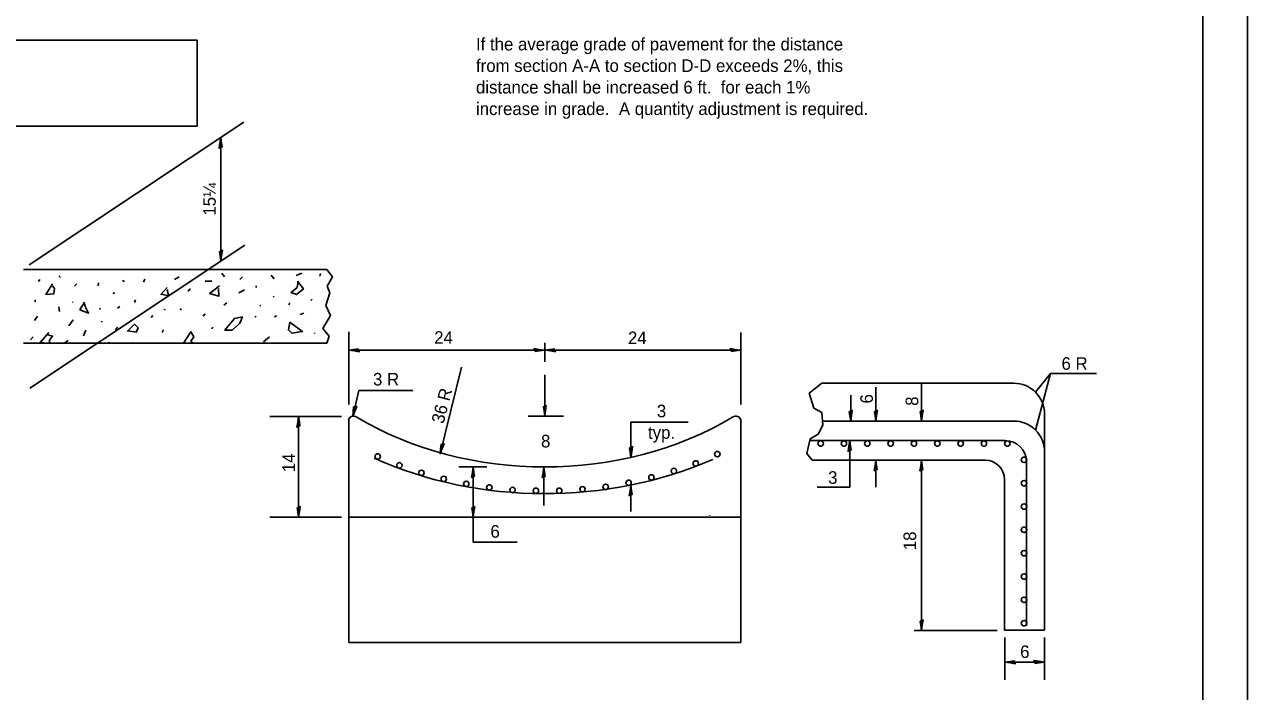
# Model space of a CAD drawing. Extents: x 0 to 2.83, y 0 to 1.83.
# Drawn here: x 1.698 to 2.833, y 0.655 to 1.274 of the extents above; entities that cross this region are included whole.
import ezdxf

# ---------------------------------------------------------------- set-up
doc = ezdxf.new("R2010")
doc.units = 0
for name, color, linetype in [('RD_Pr_Roadway_Dimensions', 7, 'Continuous'), ('RD_Pr_Roadway_Notes', 7, 'Continuous'), ('SH_General_Details', 7, 'Continuous'), ('SH_Printer_Plotting_Border', 7, 'Continuous')]:
    doc.layers.add(name, color=color, linetype=linetype)

msp = doc.modelspace()

# ---------------------------------------------------------------- linework, layer by layer
at = {"layer": 'RD_Pr_Roadway_Dimensions'}
for p, q in [((1.7021, 1.051), (1.9016, 1.1836)), ((1.8801, 1.1694), (1.8801, 1.0546)), ((1.7028, 0.9367), (1.9024, 1.0695)), ((1.9988, 0.9214), (1.9988, 0.989)), ((2.3629, 0.9214), (2.3629, 0.9884)), ((2.1808, 0.9611), (2.1808, 0.9788)), ((1.9988, 0.9719), (2.1808, 0.9719)), ((2.1808, 0.9719), (2.3629, 0.9719)), ((2.1037, 0.9562), (2.0836, 0.8757)), ((2.1808, 0.9106), (2.1808, 0.9491)), ((2.6503, 0.9501), (2.6365, 0.9328)), ((2.6365, 0.8977), (2.6503, 0.9501)), ((2.6503, 0.9501), (2.6931, 0.9501)), ((2.0082, 0.9346), (2.0026, 0.9104)), ((2.0082, 0.9346), (2.0583, 0.9346)), ((2.4882, 0.9376), (2.4882, 0.9061)), ((2.5307, 0.9412), (2.5307, 0.9061)), ((2.4649, 0.9302), (2.4649, 0.9061)), ((1.9921, 0.9104), (1.9255, 0.9104)), ((1.9523, 0.9104), (1.9523, 0.8167)), ((2.1983, 0.9106), (2.1653, 0.9106)), ((2.2608, 0.9052), (2.2608, 0.8723)), ((2.2608, 0.9052), (2.3141, 0.9052)), ((2.4641, 0.888), (2.4641, 0.8447)), ((2.1271, 0.8636), (2.101, 0.8636)), ((2.1144, 0.8636), (2.1144, 0.8167)), ((2.1801, 0.8634), (2.1801, 0.8276)), ((2.4882, 0.8699), (2.4882, 0.8447)), ((2.5307, 0.8699), (2.5307, 0.7912)), ((2.2608, 0.8466), (2.2608, 0.8222)), ((2.4337, 0.8447), (2.4641, 0.8447)), ((1.9921, 0.8167), (1.9255, 0.8167)), ((2.1144, 0.8167), (2.1144, 0.7937)), ((2.1144, 0.7937), (2.1552, 0.7937)), ((2.5307, 0.7912), (2.5307, 0.7115)), ((2.601, 0.7115), (2.5239, 0.7115)), ((2.6079, 0.7052), (2.6079, 0.6659)), ((2.6449, 0.7052), (2.6449, 0.6659)), ((2.6079, 0.6823), (2.6449, 0.6823))]:
    msp.add_line(p, q, dxfattribs=at)
for points in [[(1.8799, 1.1602), (1.8813, 1.1605), (1.8807, 1.1644), (1.8801, 1.1694), (1.8793, 1.164), (1.8785, 1.1594), (1.8799, 1.1602), (1.8808, 1.1606), (1.8801, 1.166), (1.879, 1.1601), (1.8802, 1.161), (1.88, 1.1634), (1.8797, 1.161)], [(1.8802, 1.0638), (1.8788, 1.0635), (1.8794, 1.0596), (1.8801, 1.0546), (1.8808, 1.06), (1.8816, 1.0646), (1.8802, 1.0638), (1.8793, 1.0634), (1.8801, 1.058), (1.8811, 1.0639), (1.88, 1.063), (1.8801, 1.0605), (1.8805, 1.0629)], [(2.0078, 0.9718), (2.0075, 0.9731), (2.0037, 0.9726), (1.9988, 0.9719), (2.004, 0.9712), (2.0086, 0.9704), (2.0078, 0.9718), (2.0074, 0.9727), (2.0021, 0.9719), (2.0079, 0.9709), (2.0071, 0.972), (2.0046, 0.9719), (2.007, 0.9715)], [(2.1718, 0.972), (2.1721, 0.9707), (2.1759, 0.9713), (2.1808, 0.9719), (2.1756, 0.9726), (2.171, 0.9734), (2.1718, 0.972), (2.1722, 0.9712), (2.1775, 0.9719), (2.1717, 0.9729), (2.1725, 0.9718), (2.175, 0.972), (2.1726, 0.9723)], [(2.1899, 0.9718), (2.1896, 0.9731), (2.1857, 0.9726), (2.1808, 0.9719), (2.1861, 0.9712), (2.1907, 0.9704), (2.1899, 0.9718), (2.1895, 0.9727), (2.1841, 0.9719), (2.1899, 0.9709), (2.1891, 0.972), (2.1866, 0.9719), (2.189, 0.9715)], [(2.3538, 0.972), (2.3541, 0.9707), (2.3579, 0.9713), (2.3629, 0.9719), (2.3576, 0.9726), (2.353, 0.9734), (2.3538, 0.972), (2.3542, 0.9712), (2.3596, 0.9719), (2.3537, 0.9729), (2.3546, 0.9718), (2.357, 0.972), (2.3547, 0.9723)], [(2.181, 0.9196), (2.1796, 0.9193), (2.1802, 0.9155), (2.1808, 0.9106), (2.1815, 0.9158), (2.1823, 0.9204), (2.181, 0.9196), (2.1801, 0.9192), (2.1808, 0.9139), (2.1818, 0.9197), (2.1807, 0.9188), (2.1809, 0.9164), (2.1812, 0.9188)], [(1.9522, 0.9012), (1.9536, 0.9015), (1.953, 0.9054), (1.9523, 0.9104), (1.9516, 0.9051), (1.9508, 0.9004), (1.9522, 0.9012), (1.9531, 0.9016), (1.9523, 0.9071), (1.9513, 0.9011), (1.9524, 0.902), (1.9523, 0.9045), (1.9519, 0.9021)], [(2.0047, 0.9192), (2.0033, 0.9192), (2.0031, 0.9153), (2.0026, 0.9104), (2.0045, 0.9154), (2.0063, 0.9197), (2.0047, 0.9192), (2.0038, 0.919), (2.0033, 0.9136), (2.0056, 0.9191), (2.0043, 0.9185), (2.0039, 0.9161), (2.0048, 0.9183)], [(2.465, 0.9151), (2.4636, 0.9148), (2.4642, 0.911), (2.4649, 0.9061), (2.4656, 0.9113), (2.4664, 0.9159), (2.465, 0.9151), (2.4641, 0.9147), (2.4649, 0.9094), (2.4659, 0.9152), (2.4647, 0.9143), (2.4649, 0.9119), (2.4652, 0.9142)], [(2.4883, 0.9151), (2.487, 0.9148), (2.4876, 0.911), (2.4882, 0.9061), (2.4889, 0.9113), (2.4897, 0.9159), (2.4883, 0.9151), (2.4875, 0.9147), (2.4882, 0.9094), (2.4892, 0.9152), (2.4881, 0.9143), (2.4882, 0.9119), (2.4886, 0.9142)], [(2.5309, 0.9151), (2.5295, 0.9148), (2.5301, 0.911), (2.5307, 0.9061), (2.5314, 0.9113), (2.5323, 0.9159), (2.5309, 0.9151), (2.53, 0.9147), (2.5307, 0.9094), (2.5318, 0.9152), (2.5306, 0.9143), (2.5308, 0.9119), (2.5311, 0.9142)], [(2.4639, 0.8789), (2.4653, 0.8792), (2.4647, 0.883), (2.4641, 0.888), (2.4633, 0.8827), (2.4625, 0.8781), (2.4639, 0.8789), (2.4648, 0.8793), (2.464, 0.8847), (2.463, 0.8788), (2.4642, 0.8797), (2.464, 0.8821), (2.4637, 0.8798)], [(2.0859, 0.8844), (2.0846, 0.8844), (2.0842, 0.8806), (2.0836, 0.8757), (2.0856, 0.8806), (2.0875, 0.8849), (2.0859, 0.8844), (2.085, 0.8842), (2.0844, 0.8789), (2.0868, 0.8843), (2.0855, 0.8837), (2.0851, 0.8813), (2.086, 0.8835)], [(2.261, 0.8814), (2.2596, 0.8811), (2.2602, 0.8772), (2.2608, 0.8723), (2.2616, 0.8776), (2.2624, 0.8822), (2.261, 0.8814), (2.2601, 0.881), (2.2608, 0.8756), (2.2619, 0.8815), (2.2607, 0.8806), (2.2609, 0.8781), (2.2612, 0.8805)], [(2.1143, 0.8546), (2.1156, 0.8549), (2.115, 0.8587), (2.1144, 0.8636), (2.1137, 0.8584), (2.1129, 0.8538), (2.1143, 0.8546), (2.1152, 0.855), (2.1144, 0.8603), (2.1134, 0.8545), (2.1145, 0.8554), (2.1144, 0.8578), (2.114, 0.8554)], [(2.18, 0.8544), (2.1813, 0.8547), (2.1807, 0.8585), (2.1801, 0.8634), (2.1794, 0.8582), (2.1786, 0.8536), (2.18, 0.8544), (2.1809, 0.8548), (2.1801, 0.8601), (2.1791, 0.8543), (2.1802, 0.8552), (2.1801, 0.8576), (2.1797, 0.8553)], [(2.4881, 0.8608), (2.4894, 0.8611), (2.4888, 0.8649), (2.4882, 0.8699), (2.4875, 0.8646), (2.4867, 0.86), (2.4881, 0.8608), (2.489, 0.8612), (2.4882, 0.8666), (2.4872, 0.8607), (2.4883, 0.8616), (2.4882, 0.864), (2.4878, 0.8617)], [(2.5306, 0.8608), (2.5319, 0.8611), (2.5314, 0.8649), (2.5307, 0.8699), (2.53, 0.8646), (2.5292, 0.86), (2.5306, 0.8608), (2.5315, 0.8612), (2.5307, 0.8666), (2.5297, 0.8607), (2.5308, 0.8616), (2.5307, 0.864), (2.5303, 0.8617)], [(2.2607, 0.8376), (2.2621, 0.8379), (2.2615, 0.8417), (2.2608, 0.8466), (2.2601, 0.8414), (2.2593, 0.8368), (2.2607, 0.8376), (2.2616, 0.838), (2.2608, 0.8433), (2.2598, 0.8375), (2.261, 0.8383), (2.2608, 0.8408), (2.2604, 0.8384)], [(1.9525, 0.8259), (1.9511, 0.8256), (1.9517, 0.8217), (1.9523, 0.8167), (1.9531, 0.8221), (1.9539, 0.8267), (1.9525, 0.8259), (1.9515, 0.8255), (1.9523, 0.8201), (1.9534, 0.826), (1.9522, 0.8252), (1.9524, 0.8227), (1.9527, 0.8251)], [(2.1145, 0.8258), (2.1132, 0.8255), (2.1138, 0.8217), (2.1144, 0.8167), (2.1151, 0.822), (2.1159, 0.8266), (2.1145, 0.8258), (2.1136, 0.8254), (2.1144, 0.8201), (2.1154, 0.8259), (2.1143, 0.825), (2.1144, 0.8226), (2.1148, 0.8249)], [(2.5309, 0.7205), (2.5295, 0.7202), (2.5301, 0.7164), (2.5307, 0.7115), (2.5314, 0.7168), (2.5323, 0.7213), (2.5309, 0.7205), (2.53, 0.7201), (2.5307, 0.7148), (2.5318, 0.7206), (2.5306, 0.7198), (2.5308, 0.7173), (2.5311, 0.7197)], [(2.6169, 0.6821), (2.6166, 0.6835), (2.6128, 0.6829), (2.6079, 0.6823), (2.6131, 0.6815), (2.6177, 0.6807), (2.6169, 0.6821), (2.6165, 0.683), (2.6112, 0.6823), (2.617, 0.6812), (2.6161, 0.6824), (2.6137, 0.6822), (2.616, 0.6819)], [(2.6358, 0.6824), (2.6361, 0.6811), (2.64, 0.6816), (2.6449, 0.6823), (2.6396, 0.683), (2.635, 0.6838), (2.6358, 0.6824), (2.6362, 0.6815), (2.6416, 0.6823), (2.6357, 0.6833), (2.6366, 0.6822), (2.6391, 0.6823), (2.6367, 0.6827)]]:
    msp.add_lwpolyline(points, dxfattribs=at)
at = {"layer": 'RD_Pr_Roadway_Notes'}
msp.add_lwpolyline([(1.2254, 1.2598), (1.8581, 1.2598), (1.8581, 1.1799), (1.2254, 1.1799)], close=True, dxfattribs=at)
at = {"layer": 'SH_General_Details'}
for p, q in [((2.8333, 0), (2.8333, 1.8333)), ((1.6968, 1.0469), (1.9786, 1.0469)), ((1.9786, 1.0469), (1.9838, 1.04)), ((1.7107, 1.0357), (1.7122, 1.0376)), ((1.7313, 1.0393), (1.7298, 1.0409)), ((1.7442, 1.0313), (1.7464, 1.0335)), ((1.7662, 1.0316), (1.7666, 1.0343)), ((1.7905, 1.0354), (1.7891, 1.0368)), ((1.8082, 1.0351), (1.8096, 1.0379)), ((1.8372, 1.0376), (1.8413, 1.0401)), ((1.8718, 1.036), (1.8656, 1.036)), ((1.881, 1.0434), (1.8836, 1.0401)), ((1.8979, 1.0376), (1.9001, 1.0401)), ((1.927, 1.0415), (1.9296, 1.0382)), ((1.9502, 1.0412), (1.9553, 1.0434)), ((1.9726, 1.0432), (1.9719, 1.0407)), ((1.9838, 1.04), (1.9789, 1.0312)), ((1.7799, 1.0244), (1.7817, 1.0252)), ((1.8494, 1.0266), (1.8519, 1.0288)), ((1.8968, 1.0252), (1.902, 1.028)), ((1.913, 1.0316), (1.913, 1.0302)), ((1.9812, 1.0252), (1.9776, 1.0133)), ((1.9789, 1.0312), (1.9812, 1.0252)), ((1.7078, 1.0169), (1.7078, 1.0186)), ((1.7302, 1.0078), (1.7298, 1.0122)), ((1.7423, 1.0161), (1.7431, 1.0169)), ((1.7677, 1.0097), (1.7681, 1.0108)), ((1.7843, 1.0108), (1.7865, 1.0125)), ((1.8001, 1.0161), (1.8008, 1.0186)), ((1.8828, 1.0136), (1.8858, 1.0158)), ((1.9163, 1.0128), (1.9174, 1.0136)), ((1.9296, 1.0211), (1.9288, 1.0219)), ((1.9435, 1.0141), (1.9439, 1.0158)), ((1.9638, 1.018), (1.9649, 1.0191)), ((1.9776, 1.0133), (1.9819, 1.004)), ((1.707, 0.9995), (1.71, 1.0034)), ((1.739, 0.9945), (1.7431, 1.0001)), ((1.8155, 1.0023), (1.817, 1.0042)), ((1.8277, 1.0089), (1.828, 1.01)), ((1.8435, 1.0092), (1.8424, 1.0103)), ((1.8637, 1.0034), (1.8656, 1.0056)), ((1.9126, 1.0025), (1.9119, 1.0036)), ((1.9299, 1.0025), (1.9318, 1.0042)), ((1.9538, 1.005), (1.9572, 1.0061)), ((1.9819, 1.004), (1.9748, 0.9919)), ((1.7526, 0.9851), (1.7548, 0.9904)), ((1.7692, 0.9978), (1.7695, 0.9989)), ((1.7824, 0.9909), (1.7843, 0.9934)), ((1.8255, 0.9882), (1.8269, 0.9909)), ((1.8722, 0.9918), (1.8725, 0.9934)), ((1.9748, 0.9919), (1.9808, 0.9849)), ((1.9786, 0.9785), (1.6968, 0.9785)), ((1.7033, 0.9815), (1.7059, 0.9843)), ((1.7346, 0.9785), (1.7383, 0.981)), ((1.7802, 0.9782), (1.7754, 0.979)), ((1.7984, 0.9785), (1.7975, 0.979)), ((1.9196, 0.9796), (1.9252, 0.9843)), ((1.9674, 0.9873), (1.9671, 0.9879)), ((1.9808, 0.9849), (1.9786, 0.9785)), ((2.4381, 0.9412), (2.4263, 0.9319)), ((2.4263, 0.9319), (2.4306, 0.9181)), ((2.4381, 0.9412), (2.6162, 0.9412)), ((2.4306, 0.9181), (2.438, 0.9139)), ((2.438, 0.9139), (2.439, 0.9023)), ((2.6449, 0.9125), (2.6449, 0.8543)), ((1.9988, 0.7004), (1.9988, 0.9069)), ((2.3629, 0.7004), (2.3629, 0.9069)), ((2.439, 0.9023), (2.4348, 0.8938)), ((2.4387, 0.9061), (2.6162, 0.9061)), ((2.4274, 0.8896), (2.4242, 0.8759)), ((2.427, 0.888), (2.6084, 0.888)), ((2.4348, 0.8938), (2.4274, 0.8896)), ((2.4242, 0.8759), (2.4291, 0.8699)), ((2.4291, 0.8699), (2.5897, 0.8699)), ((2.6281, 0.716), (2.6281, 0.8682)), ((2.6449, 0.7119), (2.6449, 0.8702)), ((2.6076, 0.7119), (2.6076, 0.8527)), ((2.3342, 0.818), (2.3342, 0.8184)), ((1.9988, 0.8167), (2.3629, 0.8167)), ((2.6076, 0.7119), (2.6449, 0.7119)), ((1.9988, 0.7004), (2.3629, 0.7004))]:
    msp.add_line(p, q, dxfattribs=at)
msp.add_lwpolyline([(0.1667, 1.7917), (2.7917, 1.7917), (2.7917, 0.0417), (0.1667, 0.0417)], close=True, dxfattribs=at)
for points in [[(1.7239, 1.0335), (1.7177, 1.0235), (1.725, 1.0241), (1.7258, 1.0293), (1.7239, 1.0316)], [(1.9513, 1.036), (1.9568, 1.0288), (1.9505, 1.0235), (1.9454, 1.0255), (1.9509, 1.0302), (1.952, 1.036)], [(1.8303, 1.0302), (1.8247, 1.0238), (1.8317, 1.0222), (1.8306, 1.026), (1.8306, 1.0282)], [(1.8788, 1.0316), (1.8696, 1.0244), (1.8784, 1.0219), (1.8781, 1.0291)], [(1.7534, 1.0166), (1.7493, 1.0094), (1.7574, 1.0064), (1.7545, 1.0117), (1.7534, 1.015)], [(1.8836, 0.9901), (1.8928, 1.0014), (1.9001, 1.0028), (1.8979, 0.997), (1.8906, 0.9904), (1.884, 0.9904)], [(1.7203, 0.9882), (1.7125, 0.979), (1.721, 0.9782), (1.721, 0.9813), (1.7239, 0.9848), (1.7195, 0.986)], [(1.7931, 0.9893), (1.8001, 0.9959), (1.8034, 0.9926), (1.8016, 0.9887), (1.7938, 0.9898)], [(1.8455, 0.9785), (1.8523, 0.989), (1.8549, 0.9843), (1.8523, 0.9802), (1.8543, 0.9785)], [(1.9564, 0.989), (1.9443, 0.9978), (1.9428, 0.9907), (1.9461, 0.9876), (1.9553, 0.9893)]]:
    msp.add_lwpolyline(points, dxfattribs=at)
for centre in [(2.437, 0.8852), (2.4586, 0.8852), (2.4803, 0.8852), (2.502, 0.8852), (2.5236, 0.8852), (2.5453, 0.8852), (2.567, 0.8852), (2.5886, 0.8852), (2.6103, 0.8852), (2.0258, 0.8732), (2.3411, 0.8754), (2.0459, 0.865), (2.3211, 0.8667), (2.6258, 0.8701), (2.0664, 0.858), (2.0871, 0.8524), (2.2799, 0.8537), (2.3007, 0.8597), (2.108, 0.8478), (2.1294, 0.8444), (2.151, 0.8421), (2.1726, 0.8414), (2.1943, 0.8414), (2.2159, 0.8428), (2.2374, 0.845), (2.2587, 0.8488), (2.6258, 0.8484), (2.6258, 0.8267), (2.6258, 0.8051), (2.6258, 0.7834), (2.6258, 0.7617), (2.6258, 0.7401), (2.6258, 0.7184)]:
    msp.add_circle(centre, 0.00251, dxfattribs=at)
for centre, radius in [((2.6162, 0.9125), 0.0287), ((2.6162, 0.8774), 0.0287), ((2.6084, 0.8682), 0.0197), ((2.5897, 0.8519), 0.0179)]:
    msp.add_arc(centre, radius, 360, 90, dxfattribs=at)
for centre, major_axis, start_param, end_param in [((2.0035, 0.9069), (-0.00473, 0), 4.047499, 6.283185), ((2.1808, 1.0809), (-0.2827, 0), 0.905907, 2.23568), ((2.3581, 0.9069), (0.00473, 0), 0, 2.23568), ((2.1808, 1.0809), (-0.3149, 0), 1.044017, 2.088907)]:
    msp.add_ellipse(centre, major_axis=major_axis, ratio=0.769231, start_param=start_param, end_param=end_param, dxfattribs=at)
at = {"layer": 'SH_Printer_Plotting_Border'}
msp.add_lwpolyline([(0, 0), (2.8333, 0), (2.8333, 1.8333), (0, 1.8333)], close=True, dxfattribs=at)

# ---------------------------------------------------------------- texts
at = {"layer": 'RD_Pr_Roadway_Dimensions'}
for s, height, rotation, p in [('15¼', 0.01167, 90, (1.8754, 1.0968)), ('36 R', 0.01167, 75.4685, (2.0868, 0.9029)), ('6', 0.0117, 90, (2.4855, 0.9224)), ('8', 0.0117, 90, (2.5276, 0.9202)), ('14', 0.01167, 90, (1.949, 0.8586)), ('18', 0.01167, 90, (2.5256, 0.7862))]:
    msp.add_text(s, height=height, rotation=rotation, dxfattribs=at).set_placement(p)
for s, height, p in [('24', 0.01167, (2.0782, 0.9778)), ('24', 0.01167, (2.2581, 0.9775)), ('6 R', 0.01167, (2.6606, 0.9537)), ('3 R', 0.01167, (2.0214, 0.9391)), ('3', 0.0117, (2.2849, 0.9096)), ('typ.', 0.01167, (2.2767, 0.8896)), ('8', 0.0117, (2.1774, 0.8816)), ('3', 0.0117, (2.4439, 0.8478)), ('6', 0.0117, (2.1304, 0.7978)), ('6', 0.0117, (2.6222, 0.6861))]:
    msp.add_text(s, height=height, dxfattribs=at).set_placement(p)
at = {"layer": 'RD_Pr_Roadway_Notes'}
for s, p in [('If the average grade of pavement for the distance', (2.117, 1.2502)), ('from section A-A to section D-D exceeds 2%, this', (2.117, 1.2302)), ('distance shall be increased 6 ft.  for each 1%', (2.117, 1.2102)), ('increase in grade.  A quantity adjustment is required.', (2.117, 1.1902))]:
    msp.add_text(s, height=0.011667, dxfattribs=at).set_placement(p)

doc.saveas('drawing.dxf')
